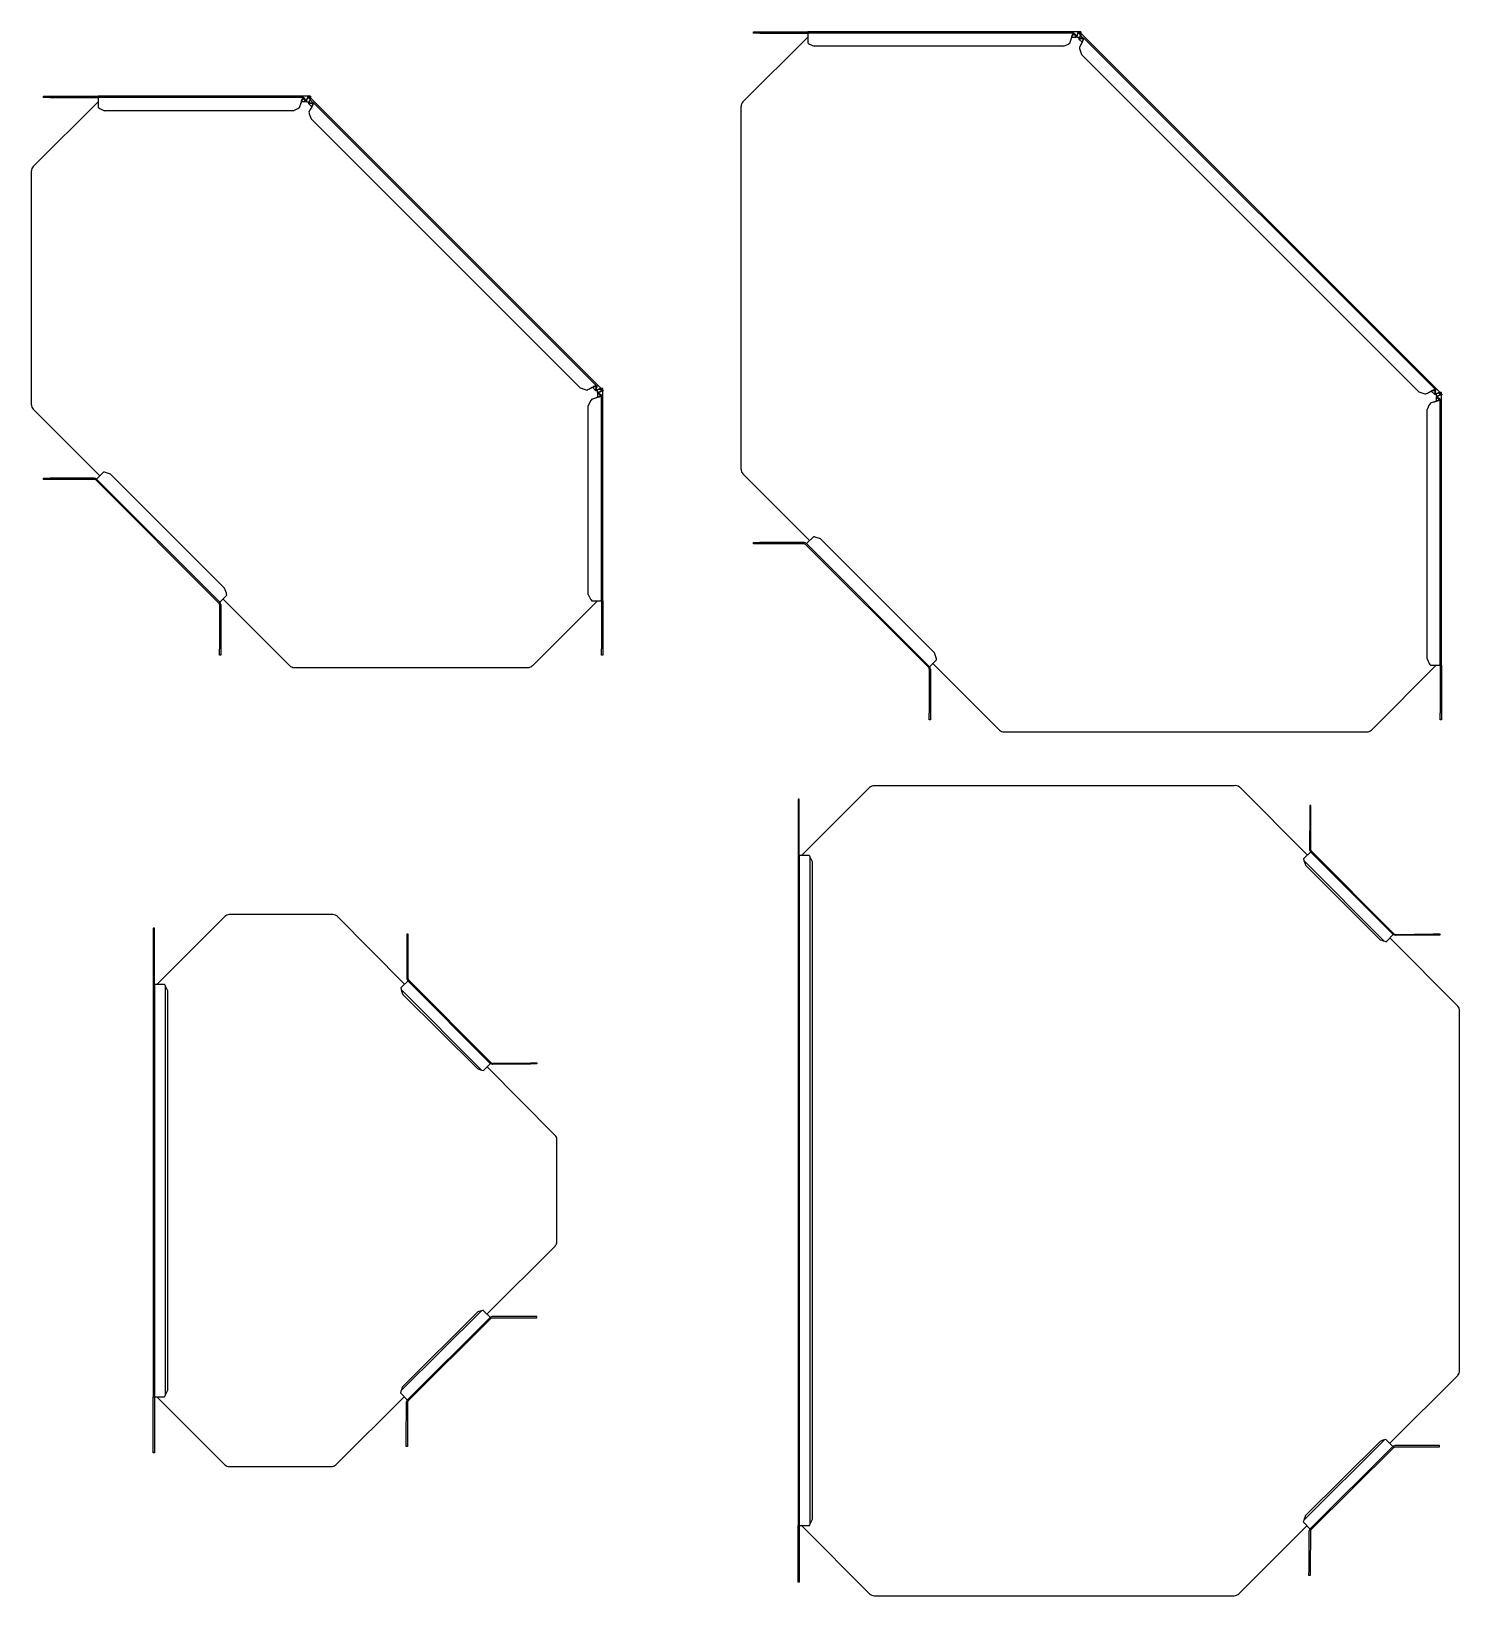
# Model space of a CAD drawing. Extents: x -0.6 to 61, y -51 to 0.5.
# Drawn here: x 8.06 to 19.13, y -26.14 to -14.01 of the extents above; entities that cross this region are included whole.
import ezdxf

# ---------------------------------------------------------------- set-up
doc = ezdxf.new("R2010")
doc.units = 0
doc.layers.add('EL_TRAY', color=1, linetype='Continuous', lineweight=25)

# ---------------------------------------------------------------- blocks, each defined once
blk = doc.blocks.new('EL_VL_YSP_300')
at = {"layer": 'EL_TRAY'}
for p, q in [((-2.848, 1.475), (-2.848, 1.485)), ((-2.848, 1.485), (-2.798, 1.485)), ((-2.798, 1.475), (-2.848, 1.475)), ((-2.798, 1.485), (-2.426, 1.485)), ((-2.798, 1.475), (-2.426, 1.475)), ((-0.798, 1.485), (-2.426, 1.485)), ((-0.835, 1.475), (-2.426, 1.475)), ((-2.426, 1.475), (-2.426, 1.399)), ((-0.828, 1.47), (-0.82, 1.457)), ((-0.828, 1.461), (-0.82, 1.448)), ((-0.796, 1.489), (-0.8, 1.485)), ((-0.798, 1.485), (-0.798, 1.475)), ((-0.781, 1.485), (-0.798, 1.485)), ((-0.781, 1.475), (-0.798, 1.475)), ((-0.797, 1.475), (-0.785, 1.463)), ((-0.796, 1.489), (-0.792, 1.485)), ((-0.785, 1.463), (-0.778, 1.471)), ((-0.785, 1.456), (-0.783, 1.458)), ((-0.764, 1.439), (-0.783, 1.458)), ((-0.782, 1.475), (-0.778, 1.471)), ((-0.781, 1.485), (-0.781, 1.475)), ((1.471, -0.778), (-0.778, 1.471)), ((-2.929, 0.941), (-2.426, 1.443)), ((-2.413, 1.39), (-2.376, 1.373)), ((-0.914, 1.373), (-2.376, 1.373)), ((-0.914, 1.373), (-0.877, 1.39)), ((-0.849, 1.444), (-0.815, 1.444)), ((-0.795, 1.429), (-0.771, 1.405)), ((-0.789, 1.348), (-0.775, 1.309)), ((-0.788, 1.429), (-0.773, 1.432)), ((-0.782, 1.435), (-0.767, 1.438)), ((1.437, -0.759), (-0.759, 1.437)), ((1.309, -0.775), (-0.775, 1.309)), ((-2.943, -0.906), (-2.943, 0.906)), ((1.309, -0.775), (1.348, -0.789)), ((1.405, -0.771), (1.429, -0.795)), ((1.432, -0.773), (1.429, -0.788)), ((1.438, -0.767), (1.435, -0.782)), ((1.444, -0.815), (1.444, -0.849)), ((1.448, -0.82), (1.461, -0.828)), ((1.457, -0.82), (1.47, -0.828)), ((1.471, -0.778), (1.463, -0.785)), ((1.463, -0.785), (1.475, -0.797)), ((1.471, -0.778), (1.475, -0.782)), ((1.485, -0.781), (1.475, -0.781)), ((1.475, -0.798), (1.475, -0.781)), ((1.485, -0.798), (1.475, -0.798)), ((1.475, -2.426), (1.475, -0.835)), ((1.485, -0.798), (1.485, -0.781)), ((1.485, -0.792), (1.489, -0.796)), ((1.489, -0.796), (1.485, -0.8)), ((1.485, -2.426), (1.485, -0.798)), ((-2.412, -1.458), (-2.929, -0.941)), ((1.39, -0.877), (1.373, -0.914)), ((1.373, -2.376), (1.373, -0.914)), ((-2.383, -1.429), (-2.437, -1.482)), ((-2.329, -1.445), (-2.368, -1.432)), ((-1.445, -2.329), (-2.329, -1.445)), ((-2.848, -1.485), (-2.848, -1.475)), ((-2.848, -1.475), (-2.798, -1.475)), ((-2.798, -1.485), (-2.848, -1.485)), ((-2.455, -1.475), (-2.798, -1.475)), ((-2.455, -1.485), (-2.798, -1.485)), ((-1.489, -2.444), (-2.444, -1.489)), ((-2.437, -1.482), (-1.482, -2.437)), ((-1.482, -2.437), (-1.429, -2.383)), ((-0.941, -2.929), (-1.458, -2.412)), ((-1.432, -2.368), (-1.445, -2.329)), ((1.373, -2.376), (1.39, -2.413)), ((-1.485, -2.455), (-1.485, -2.798)), ((-1.475, -2.455), (-1.475, -2.798)), ((1.443, -2.426), (0.941, -2.929)), ((1.399, -2.426), (1.475, -2.426)), ((1.475, -2.426), (1.475, -2.798)), ((1.485, -2.426), (1.485, -2.798)), ((-1.485, -2.848), (-1.485, -2.798)), ((-1.475, -2.848), (-1.485, -2.848)), ((-1.475, -2.798), (-1.475, -2.848)), ((1.475, -2.848), (1.475, -2.798)), ((1.485, -2.848), (1.475, -2.848)), ((1.485, -2.798), (1.485, -2.848)), ((-0.906, -2.943), (0.906, -2.943))]:
    blk.add_line(p, q, dxfattribs=at)
for centre, radius, start, end in [((-0.801, 1.467), 0.025, 241.6489, 293.309), ((-2.893, 0.906), 0.05, 135, 180), ((1.467, -0.801), 0.025, 155.9796, 208.0633), ((-2.893, -0.906), 0.05, 180, 225), ((-2.455, -1.5), 0.025, 45, 90), ((-2.455, -1.5), 0.015, 45, 90), ((-1.5, -2.455), 0.015, 360, 45), ((-1.5, -2.455), 0.025, 360, 45), ((-0.906, -2.893), 0.05, 225, 270), ((0.906, -2.893), 0.05, 270, 315)]:
    blk.add_arc(centre, radius, start, end, dxfattribs=at)
for points, knots in [([(-0.864, 1.399), (-0.863, 1.403), (-0.861, 1.408), (-0.858, 1.417), (-0.857, 1.422), (-0.854, 1.433), (-0.852, 1.438), (-0.849, 1.448), (-0.848, 1.453), (-0.845, 1.462), (-0.843, 1.465), (-0.84, 1.471), (-0.839, 1.473), (-0.836, 1.475), (-0.834, 1.475), (-0.831, 1.474), (-0.83, 1.472), (-0.828, 1.47)], [0, 0, 0, 0, 0.125, 0.125, 0.25, 0.25, 0.375, 0.375, 0.5, 0.5, 0.625, 0.625, 0.75, 0.75, 0.875, 0.875, 1, 1, 1, 1]), ([(-0.855, 1.43), (-0.854, 1.431), (-0.853, 1.435), (-0.851, 1.44), (-0.848, 1.446), (-0.846, 1.451), (-0.844, 1.456), (-0.842, 1.46), (-0.84, 1.463), (-0.837, 1.464), (-0.835, 1.465), (-0.833, 1.465), (-0.831, 1.464), (-0.829, 1.462), (-0.828, 1.461)], [0, 0, 0, 0, 0.061978, 0.147253, 0.232528, 0.317802, 0.403077, 0.488352, 0.573626, 0.658901, 0.744176, 0.829451, 0.914725, 1, 1, 1, 1]), ([(-0.82, 1.457), (-0.819, 1.455), (-0.817, 1.454), (-0.814, 1.454), (-0.813, 1.455), (-0.81, 1.458), (-0.809, 1.46), (-0.806, 1.465), (-0.805, 1.469), (-0.803, 1.472)], [0, 0, 0, 0, 0.25, 0.25, 0.5, 0.5, 0.75, 0.75, 1, 1, 1, 1]), ([(-0.82, 1.448), (-0.819, 1.446), (-0.817, 1.444), (-0.814, 1.444), (-0.813, 1.445), (-0.81, 1.449), (-0.809, 1.452), (-0.806, 1.46), (-0.805, 1.464), (-0.803, 1.469)], [0, 0, 0, 0, 0.25, 0.25, 0.5, 0.5, 0.75, 0.75, 1, 1, 1, 1]), ([(-0.803, 1.472), (-0.802, 1.476), (-0.801, 1.479), (-0.8, 1.484), (-0.799, 1.485), (-0.798, 1.485)], [0, 0, 0, 0, 0.5, 0.5, 1, 1, 1, 1]), ([(-0.803, 1.469), (-0.802, 1.471), (-0.801, 1.472), (-0.8, 1.474), (-0.799, 1.475), (-0.798, 1.475)], [0, 0, 0, 0, 0.5, 0.5, 1, 1, 1, 1]), ([(-0.785, 1.456), (-0.788, 1.451), (-0.79, 1.447), (-0.794, 1.439), (-0.795, 1.436), (-0.796, 1.431), (-0.795, 1.43), (-0.793, 1.428), (-0.791, 1.428), (-0.788, 1.429)], [0, 0, 0, 0, 0.25, 0.25, 0.5, 0.5, 0.75, 0.75, 1, 1, 1, 1]), ([(-0.784, 1.462), (-0.785, 1.463), (-0.786, 1.465), (-0.79, 1.469), (-0.793, 1.471), (-0.794, 1.473)], [0, 0, 0, 0, 0.228762, 0.59337, 1, 1, 1, 1]), ([(-0.783, 1.458), (-0.785, 1.454), (-0.786, 1.451), (-0.788, 1.445), (-0.789, 1.442), (-0.789, 1.438), (-0.788, 1.437), (-0.786, 1.435), (-0.784, 1.435), (-0.782, 1.435)], [0, 0, 0, 0, 0.25, 0.25, 0.5, 0.5, 0.75, 0.75, 1, 1, 1, 1]), ([(-0.785, 1.463), (-0.784, 1.463), (-0.784, 1.462), (-0.784, 1.459), (-0.785, 1.457), (-0.785, 1.456)], [0, 0, 0, 0, 0.5, 0.5, 1, 1, 1, 1]), ([(-0.778, 1.471), (-0.777, 1.47), (-0.778, 1.468), (-0.78, 1.464), (-0.781, 1.461), (-0.783, 1.458)], [0, 0, 0, 0, 0.5, 0.5, 1, 1, 1, 1]), ([(-0.767, 1.438), (-0.764, 1.439), (-0.762, 1.439), (-0.759, 1.438), (-0.758, 1.437), (-0.758, 1.433), (-0.758, 1.431), (-0.76, 1.424), (-0.761, 1.421), (-0.765, 1.413), (-0.768, 1.408), (-0.773, 1.399), (-0.775, 1.394), (-0.781, 1.385), (-0.783, 1.38), (-0.788, 1.371), (-0.79, 1.367), (-0.792, 1.363)], [0, 0, 0, 0, 0.125, 0.125, 0.25, 0.25, 0.375, 0.375, 0.5, 0.5, 0.625, 0.625, 0.75, 0.75, 0.875, 0.875, 1, 1, 1, 1]), ([(-0.773, 1.432), (-0.772, 1.432), (-0.77, 1.432), (-0.767, 1.432), (-0.766, 1.43), (-0.765, 1.428), (-0.764, 1.425), (-0.765, 1.422), (-0.766, 1.417), (-0.767, 1.413), (-0.77, 1.407), (-0.772, 1.402), (-0.775, 1.396), (-0.776, 1.393), (-0.777, 1.392)], [0, 0, 0, 0, 0.085271, 0.170542, 0.255812, 0.341083, 0.426354, 0.511625, 0.596895, 0.682166, 0.767437, 0.852708, 0.937978, 1, 1, 1, 1]), ([(1.363, -0.792), (1.367, -0.79), (1.371, -0.788), (1.38, -0.783), (1.385, -0.781), (1.394, -0.775), (1.399, -0.773), (1.408, -0.768), (1.413, -0.765), (1.421, -0.761), (1.424, -0.76), (1.431, -0.758), (1.433, -0.758), (1.437, -0.758), (1.438, -0.759), (1.439, -0.762), (1.439, -0.764), (1.438, -0.767)], [0, 0, 0, 0, 0.125, 0.125, 0.25, 0.25, 0.375, 0.375, 0.5, 0.5, 0.625, 0.625, 0.75, 0.75, 0.875, 0.875, 1, 1, 1, 1]), ([(1.392, -0.777), (1.393, -0.776), (1.396, -0.775), (1.402, -0.772), (1.407, -0.77), (1.413, -0.767), (1.417, -0.766), (1.422, -0.765), (1.425, -0.764), (1.428, -0.765), (1.43, -0.766), (1.432, -0.767), (1.432, -0.77), (1.432, -0.772), (1.432, -0.773)], [0, 0, 0, 0, 0.060327, 0.145752, 0.231177, 0.316601, 0.402026, 0.487451, 0.572876, 0.658301, 0.743726, 0.82915, 0.914575, 1, 1, 1, 1]), ([(1.47, -0.828), (1.472, -0.83), (1.474, -0.831), (1.475, -0.834), (1.475, -0.836), (1.473, -0.839), (1.471, -0.84), (1.465, -0.843), (1.462, -0.845), (1.453, -0.848), (1.448, -0.849), (1.438, -0.852), (1.433, -0.854), (1.422, -0.857), (1.417, -0.858), (1.408, -0.861), (1.403, -0.863), (1.399, -0.864)], [0, 0, 0, 0, 0.125, 0.125, 0.25, 0.25, 0.375, 0.375, 0.5, 0.5, 0.625, 0.625, 0.75, 0.75, 0.875, 0.875, 1, 1, 1, 1]), ([(1.429, -0.788), (1.428, -0.791), (1.428, -0.793), (1.43, -0.795), (1.431, -0.796), (1.436, -0.795), (1.439, -0.794), (1.447, -0.79), (1.451, -0.788), (1.456, -0.785)], [0, 0, 0, 0, 0.25, 0.25, 0.5, 0.5, 0.75, 0.75, 1, 1, 1, 1]), ([(1.461, -0.828), (1.462, -0.829), (1.464, -0.831), (1.465, -0.833), (1.465, -0.835), (1.464, -0.837), (1.463, -0.84), (1.46, -0.842), (1.456, -0.844), (1.451, -0.846), (1.446, -0.848), (1.44, -0.851), (1.435, -0.853), (1.432, -0.854), (1.43, -0.854)], [0, 0, 0, 0, 0.085425, 0.17085, 0.256274, 0.341699, 0.427124, 0.512549, 0.597974, 0.683399, 0.768823, 0.854248, 0.939673, 1, 1, 1, 1]), ([(1.435, -0.782), (1.435, -0.784), (1.435, -0.786), (1.437, -0.788), (1.438, -0.789), (1.442, -0.789), (1.445, -0.788), (1.451, -0.786), (1.454, -0.785), (1.458, -0.783)], [0, 0, 0, 0, 0.25, 0.25, 0.5, 0.5, 0.75, 0.75, 1, 1, 1, 1]), ([(1.469, -0.803), (1.464, -0.805), (1.46, -0.806), (1.452, -0.809), (1.449, -0.81), (1.445, -0.813), (1.444, -0.814), (1.444, -0.817), (1.446, -0.819), (1.448, -0.82)], [0, 0, 0, 0, 0.25, 0.25, 0.5, 0.5, 0.75, 0.75, 1, 1, 1, 1]), ([(1.472, -0.803), (1.469, -0.805), (1.465, -0.806), (1.46, -0.809), (1.458, -0.81), (1.455, -0.813), (1.454, -0.814), (1.454, -0.817), (1.455, -0.819), (1.457, -0.82)], [0, 0, 0, 0, 0.25, 0.25, 0.5, 0.5, 0.75, 0.75, 1, 1, 1, 1]), ([(1.456, -0.785), (1.457, -0.785), (1.459, -0.784), (1.462, -0.784), (1.463, -0.784), (1.463, -0.785)], [0, 0, 0, 0, 0.5, 0.5, 1, 1, 1, 1]), ([(1.458, -0.783), (1.461, -0.781), (1.464, -0.78), (1.468, -0.778), (1.47, -0.777), (1.471, -0.778)], [0, 0, 0, 0, 0.5, 0.5, 1, 1, 1, 1]), ([(1.473, -0.794), (1.472, -0.793), (1.47, -0.791), (1.467, -0.788), (1.464, -0.786), (1.463, -0.785), (1.462, -0.784)], [0, 0, 0, 0, 0.324029, 0.584351, 0.783002, 1, 1, 1, 1]), ([(1.475, -0.798), (1.475, -0.799), (1.474, -0.8), (1.472, -0.801), (1.471, -0.802), (1.469, -0.803)], [0, 0, 0, 0, 0.5, 0.5, 1, 1, 1, 1]), ([(1.485, -0.798), (1.485, -0.799), (1.484, -0.8), (1.479, -0.801), (1.476, -0.802), (1.472, -0.803)], [0, 0, 0, 0, 0.5, 0.5, 1, 1, 1, 1])]:
    blk.add_open_spline(points, degree=3, knots=knots, dxfattribs=at)
for points in [[(-2.426, 1.399), (-2.422, 1.396), (-2.418, 1.393), (-2.413, 1.39)], [(-0.877, 1.39), (-0.873, 1.393), (-0.868, 1.396), (-0.864, 1.399)], [(-0.792, 1.363), (-0.791, 1.358), (-0.79, 1.352), (-0.789, 1.348)], [(1.348, -0.789), (1.352, -0.79), (1.358, -0.791), (1.363, -0.792)], [(1.399, -0.864), (1.396, -0.868), (1.393, -0.873), (1.39, -0.877)], [(-2.368, -1.432), (-2.372, -1.43), (-2.378, -1.429), (-2.383, -1.429)], [(-1.429, -2.383), (-1.429, -2.378), (-1.43, -2.372), (-1.432, -2.368)], [(1.39, -2.413), (1.393, -2.418), (1.396, -2.422), (1.399, -2.426)]]:
    blk.add_open_spline(points, degree=3, dxfattribs=at)
blk = doc.blocks.new('EL_VL_YSP_400')
at = {"layer": 'EL_TRAY'}
for p, q in [((-3.429, 1.441), (-2.926, 1.943)), ((-3.348, 1.975), (-3.348, 1.985)), ((-3.348, 1.985), (-3.298, 1.985)), ((-3.298, 1.975), (-3.348, 1.975)), ((-3.298, 1.985), (-2.926, 1.985)), ((-3.298, 1.975), (-2.926, 1.975)), ((-0.828, 1.985), (-2.926, 1.985)), ((-0.865, 1.975), (-2.926, 1.975)), ((-2.926, 1.975), (-2.926, 1.899)), ((-0.88, 1.944), (-0.846, 1.944)), ((-0.859, 1.97), (-0.85, 1.957)), ((-0.859, 1.961), (-0.85, 1.948)), ((-0.827, 1.989), (-0.831, 1.985)), ((-0.828, 1.985), (-0.828, 1.975)), ((-0.811, 1.985), (-0.828, 1.985)), ((-0.811, 1.975), (-0.828, 1.975)), ((-0.827, 1.989), (-0.823, 1.985)), ((-0.827, 1.975), (-0.815, 1.963)), ((-0.816, 1.956), (-0.814, 1.958)), ((-0.815, 1.963), (-0.808, 1.971)), ((-0.795, 1.939), (-0.814, 1.958)), ((-0.813, 1.975), (-0.808, 1.971)), ((-0.811, 1.985), (-0.811, 1.975)), ((1.971, -0.808), (-0.808, 1.971)), ((-2.913, 1.89), (-2.876, 1.873)), ((-0.944, 1.873), (-2.876, 1.873)), ((-0.944, 1.873), (-0.907, 1.89)), ((-0.825, 1.929), (-0.801, 1.905)), ((-0.819, 1.929), (-0.804, 1.932)), ((-0.819, 1.848), (-0.805, 1.809)), ((-0.812, 1.935), (-0.797, 1.938)), ((1.937, -0.789), (-0.789, 1.937)), ((1.809, -0.805), (-0.805, 1.809)), ((-3.443, -1.406), (-3.443, 1.406)), ((1.809, -0.805), (1.848, -0.819)), ((1.905, -0.801), (1.929, -0.825)), ((1.932, -0.804), (1.929, -0.819)), ((1.938, -0.797), (1.935, -0.812)), ((1.944, -0.846), (1.944, -0.88)), ((1.971, -0.808), (1.963, -0.815)), ((1.963, -0.815), (1.975, -0.827)), ((1.971, -0.808), (1.975, -0.813)), ((1.985, -0.811), (1.975, -0.811)), ((1.975, -0.828), (1.975, -0.811)), ((1.985, -0.828), (1.975, -0.828)), ((1.985, -0.828), (1.985, -0.811)), ((1.985, -0.823), (1.989, -0.827)), ((1.989, -0.827), (1.985, -0.831)), ((1.985, -2.926), (1.985, -0.828)), ((1.89, -0.907), (1.873, -0.944)), ((1.873, -2.876), (1.873, -0.944)), ((1.948, -0.85), (1.961, -0.859)), ((1.957, -0.85), (1.97, -0.859)), ((1.975, -2.926), (1.975, -0.865)), ((-2.912, -1.958), (-3.429, -1.441)), ((-2.883, -1.929), (-2.937, -1.982)), ((-2.829, -1.945), (-2.868, -1.932)), ((-3.348, -1.985), (-3.348, -1.975)), ((-3.348, -1.975), (-3.298, -1.975)), ((-3.298, -1.985), (-3.348, -1.985)), ((-2.955, -1.975), (-3.298, -1.975)), ((-2.955, -1.985), (-3.298, -1.985)), ((-1.989, -2.944), (-2.944, -1.989)), ((-2.937, -1.982), (-1.982, -2.937)), ((-1.945, -2.829), (-2.829, -1.945)), ((-1.982, -2.937), (-1.929, -2.883)), ((-1.932, -2.868), (-1.945, -2.829)), ((1.873, -2.876), (1.89, -2.913)), ((-1.985, -2.955), (-1.985, -3.298)), ((-1.975, -2.955), (-1.975, -3.298)), ((-1.441, -3.429), (-1.958, -2.912)), ((1.943, -2.926), (1.441, -3.429)), ((1.899, -2.926), (1.975, -2.926)), ((1.975, -2.926), (1.975, -3.298)), ((1.985, -2.926), (1.985, -3.298)), ((-1.985, -3.348), (-1.985, -3.298)), ((-1.975, -3.348), (-1.985, -3.348)), ((-1.975, -3.298), (-1.975, -3.348)), ((1.975, -3.348), (1.975, -3.298)), ((1.985, -3.348), (1.975, -3.348)), ((1.985, -3.298), (1.985, -3.348)), ((-1.406, -3.443), (1.406, -3.443))]:
    blk.add_line(p, q, dxfattribs=at)
for centre, radius, start, end in [((-0.831, 1.967), 0.025, 241.6489, 293.309), ((-3.393, 1.406), 0.05, 135, 180), ((1.967, -0.831), 0.025, 155.9796, 208.0633), ((-3.393, -1.406), 0.05, 180, 225), ((-2.955, -2), 0.025, 45, 90), ((-2.955, -2), 0.015, 45, 90), ((-2, -2.955), 0.015, 360, 45), ((-2, -2.955), 0.025, 360, 45), ((-1.406, -3.393), 0.05, 225, 270), ((1.406, -3.393), 0.05, 270, 315)]:
    blk.add_arc(centre, radius, start, end, dxfattribs=at)
for points, knots in [([(-0.894, 1.899), (-0.893, 1.903), (-0.891, 1.908), (-0.888, 1.917), (-0.887, 1.922), (-0.884, 1.933), (-0.882, 1.938), (-0.88, 1.948), (-0.878, 1.953), (-0.875, 1.962), (-0.874, 1.965), (-0.871, 1.971), (-0.869, 1.973), (-0.866, 1.975), (-0.865, 1.975), (-0.862, 1.974), (-0.86, 1.972), (-0.859, 1.97)], [0, 0, 0, 0, 0.125, 0.125, 0.25, 0.25, 0.375, 0.375, 0.5, 0.5, 0.625, 0.625, 0.75, 0.75, 0.875, 0.875, 1, 1, 1, 1]), ([(-0.885, 1.93), (-0.884, 1.931), (-0.883, 1.935), (-0.881, 1.94), (-0.879, 1.946), (-0.877, 1.951), (-0.874, 1.956), (-0.872, 1.96), (-0.87, 1.963), (-0.868, 1.964), (-0.865, 1.965), (-0.863, 1.965), (-0.861, 1.964), (-0.86, 1.962), (-0.859, 1.961)], [0, 0, 0, 0, 0.061978, 0.147253, 0.232528, 0.317802, 0.403077, 0.488352, 0.573626, 0.658901, 0.744176, 0.829451, 0.914725, 1, 1, 1, 1]), ([(-0.85, 1.957), (-0.849, 1.955), (-0.847, 1.954), (-0.845, 1.954), (-0.843, 1.955), (-0.84, 1.958), (-0.839, 1.96), (-0.836, 1.965), (-0.835, 1.969), (-0.833, 1.972)], [0, 0, 0, 0, 0.25, 0.25, 0.5, 0.5, 0.75, 0.75, 1, 1, 1, 1]), ([(-0.85, 1.948), (-0.849, 1.946), (-0.847, 1.944), (-0.845, 1.944), (-0.843, 1.945), (-0.84, 1.949), (-0.839, 1.952), (-0.836, 1.96), (-0.835, 1.964), (-0.833, 1.969)], [0, 0, 0, 0, 0.25, 0.25, 0.5, 0.5, 0.75, 0.75, 1, 1, 1, 1]), ([(-0.833, 1.972), (-0.833, 1.976), (-0.832, 1.979), (-0.83, 1.984), (-0.829, 1.985), (-0.828, 1.985)], [0, 0, 0, 0, 0.5, 0.5, 1, 1, 1, 1]), ([(-0.833, 1.969), (-0.833, 1.971), (-0.832, 1.972), (-0.83, 1.974), (-0.829, 1.975), (-0.828, 1.975)], [0, 0, 0, 0, 0.5, 0.5, 1, 1, 1, 1]), ([(-0.816, 1.956), (-0.818, 1.951), (-0.82, 1.947), (-0.824, 1.939), (-0.825, 1.936), (-0.826, 1.931), (-0.826, 1.93), (-0.823, 1.928), (-0.821, 1.928), (-0.819, 1.929)], [0, 0, 0, 0, 0.25, 0.25, 0.5, 0.5, 0.75, 0.75, 1, 1, 1, 1]), ([(-0.815, 1.962), (-0.815, 1.963), (-0.817, 1.965), (-0.82, 1.969), (-0.823, 1.971), (-0.825, 1.973)], [0, 0, 0, 0, 0.228762, 0.59337, 1, 1, 1, 1]), ([(-0.814, 1.958), (-0.815, 1.954), (-0.817, 1.951), (-0.818, 1.945), (-0.819, 1.942), (-0.819, 1.938), (-0.819, 1.937), (-0.816, 1.935), (-0.815, 1.935), (-0.812, 1.935)], [0, 0, 0, 0, 0.25, 0.25, 0.5, 0.5, 0.75, 0.75, 1, 1, 1, 1]), ([(-0.815, 1.963), (-0.815, 1.963), (-0.814, 1.962), (-0.815, 1.959), (-0.815, 1.957), (-0.816, 1.956)], [0, 0, 0, 0, 0.5, 0.5, 1, 1, 1, 1]), ([(-0.808, 1.971), (-0.808, 1.97), (-0.808, 1.968), (-0.81, 1.964), (-0.812, 1.961), (-0.814, 1.958)], [0, 0, 0, 0, 0.5, 0.5, 1, 1, 1, 1]), ([(-0.797, 1.938), (-0.795, 1.939), (-0.792, 1.939), (-0.789, 1.938), (-0.788, 1.937), (-0.788, 1.933), (-0.788, 1.931), (-0.79, 1.924), (-0.792, 1.921), (-0.796, 1.913), (-0.798, 1.908), (-0.803, 1.899), (-0.806, 1.894), (-0.811, 1.885), (-0.814, 1.88), (-0.818, 1.871), (-0.821, 1.867), (-0.822, 1.863)], [0, 0, 0, 0, 0.125, 0.125, 0.25, 0.25, 0.375, 0.375, 0.5, 0.5, 0.625, 0.625, 0.75, 0.75, 0.875, 0.875, 1, 1, 1, 1]), ([(-0.804, 1.932), (-0.803, 1.932), (-0.8, 1.932), (-0.798, 1.932), (-0.796, 1.93), (-0.795, 1.928), (-0.795, 1.925), (-0.795, 1.922), (-0.796, 1.917), (-0.798, 1.913), (-0.8, 1.907), (-0.802, 1.902), (-0.805, 1.896), (-0.806, 1.893), (-0.807, 1.892)], [0, 0, 0, 0, 0.085271, 0.170542, 0.255812, 0.341083, 0.426354, 0.511625, 0.596895, 0.682166, 0.767437, 0.852708, 0.937978, 1, 1, 1, 1]), ([(1.863, -0.822), (1.867, -0.821), (1.871, -0.818), (1.88, -0.814), (1.885, -0.811), (1.894, -0.806), (1.899, -0.803), (1.908, -0.798), (1.913, -0.796), (1.921, -0.792), (1.924, -0.79), (1.931, -0.788), (1.933, -0.788), (1.937, -0.788), (1.938, -0.789), (1.939, -0.792), (1.939, -0.795), (1.938, -0.797)], [0, 0, 0, 0, 0.125, 0.125, 0.25, 0.25, 0.375, 0.375, 0.5, 0.5, 0.625, 0.625, 0.75, 0.75, 0.875, 0.875, 1, 1, 1, 1]), ([(1.892, -0.807), (1.893, -0.806), (1.896, -0.805), (1.902, -0.802), (1.907, -0.8), (1.913, -0.798), (1.917, -0.796), (1.922, -0.795), (1.925, -0.795), (1.928, -0.795), (1.93, -0.796), (1.932, -0.798), (1.932, -0.8), (1.932, -0.803), (1.932, -0.804)], [0, 0, 0, 0, 0.060327, 0.145752, 0.231177, 0.316601, 0.402026, 0.487451, 0.572876, 0.658301, 0.743726, 0.82915, 0.914575, 1, 1, 1, 1]), ([(1.929, -0.819), (1.928, -0.821), (1.928, -0.823), (1.93, -0.826), (1.931, -0.826), (1.936, -0.825), (1.939, -0.824), (1.947, -0.82), (1.951, -0.818), (1.956, -0.816)], [0, 0, 0, 0, 0.25, 0.25, 0.5, 0.5, 0.75, 0.75, 1, 1, 1, 1]), ([(1.935, -0.812), (1.935, -0.815), (1.935, -0.816), (1.937, -0.819), (1.938, -0.819), (1.942, -0.819), (1.945, -0.818), (1.951, -0.817), (1.954, -0.815), (1.958, -0.814)], [0, 0, 0, 0, 0.25, 0.25, 0.5, 0.5, 0.75, 0.75, 1, 1, 1, 1]), ([(1.969, -0.833), (1.964, -0.835), (1.96, -0.836), (1.952, -0.839), (1.949, -0.84), (1.945, -0.843), (1.944, -0.845), (1.944, -0.847), (1.946, -0.849), (1.948, -0.85)], [0, 0, 0, 0, 0.25, 0.25, 0.5, 0.5, 0.75, 0.75, 1, 1, 1, 1]), ([(1.972, -0.833), (1.969, -0.835), (1.965, -0.836), (1.96, -0.839), (1.958, -0.84), (1.955, -0.843), (1.954, -0.845), (1.954, -0.847), (1.955, -0.849), (1.957, -0.85)], [0, 0, 0, 0, 0.25, 0.25, 0.5, 0.5, 0.75, 0.75, 1, 1, 1, 1]), ([(1.956, -0.816), (1.957, -0.815), (1.959, -0.815), (1.962, -0.814), (1.963, -0.815), (1.963, -0.815)], [0, 0, 0, 0, 0.5, 0.5, 1, 1, 1, 1]), ([(1.958, -0.814), (1.961, -0.812), (1.964, -0.81), (1.968, -0.808), (1.97, -0.808), (1.971, -0.808)], [0, 0, 0, 0, 0.5, 0.5, 1, 1, 1, 1]), ([(1.973, -0.825), (1.972, -0.824), (1.97, -0.821), (1.967, -0.819), (1.964, -0.816), (1.963, -0.815), (1.962, -0.815)], [0, 0, 0, 0, 0.324029, 0.584351, 0.783002, 1, 1, 1, 1]), ([(1.975, -0.828), (1.975, -0.829), (1.974, -0.83), (1.972, -0.832), (1.971, -0.833), (1.969, -0.833)], [0, 0, 0, 0, 0.5, 0.5, 1, 1, 1, 1]), ([(1.985, -0.828), (1.985, -0.829), (1.984, -0.83), (1.979, -0.832), (1.976, -0.833), (1.972, -0.833)], [0, 0, 0, 0, 0.5, 0.5, 1, 1, 1, 1]), ([(1.97, -0.859), (1.972, -0.86), (1.974, -0.862), (1.975, -0.865), (1.975, -0.866), (1.973, -0.869), (1.971, -0.871), (1.965, -0.874), (1.962, -0.875), (1.953, -0.878), (1.948, -0.88), (1.938, -0.882), (1.933, -0.884), (1.922, -0.887), (1.917, -0.888), (1.908, -0.891), (1.903, -0.893), (1.899, -0.894)], [0, 0, 0, 0, 0.125, 0.125, 0.25, 0.25, 0.375, 0.375, 0.5, 0.5, 0.625, 0.625, 0.75, 0.75, 0.875, 0.875, 1, 1, 1, 1]), ([(1.961, -0.859), (1.962, -0.86), (1.964, -0.861), (1.965, -0.863), (1.965, -0.865), (1.964, -0.868), (1.963, -0.87), (1.96, -0.872), (1.956, -0.874), (1.951, -0.877), (1.946, -0.879), (1.94, -0.881), (1.935, -0.883), (1.932, -0.884), (1.93, -0.885)], [0, 0, 0, 0, 0.085425, 0.17085, 0.256274, 0.341699, 0.427124, 0.512549, 0.597974, 0.683399, 0.768823, 0.854248, 0.939673, 1, 1, 1, 1])]:
    blk.add_open_spline(points, degree=3, knots=knots, dxfattribs=at)
for points in [[(-2.926, 1.899), (-2.922, 1.896), (-2.918, 1.893), (-2.913, 1.89)], [(-0.907, 1.89), (-0.903, 1.893), (-0.899, 1.896), (-0.894, 1.899)], [(-0.822, 1.863), (-0.822, 1.858), (-0.821, 1.852), (-0.819, 1.848)], [(1.848, -0.819), (1.852, -0.821), (1.858, -0.822), (1.863, -0.822)], [(1.899, -0.894), (1.896, -0.899), (1.893, -0.903), (1.89, -0.907)], [(-2.868, -1.932), (-2.872, -1.93), (-2.878, -1.929), (-2.883, -1.929)], [(-1.929, -2.883), (-1.929, -2.878), (-1.93, -2.872), (-1.932, -2.868)], [(1.89, -2.913), (1.893, -2.918), (1.896, -2.922), (1.899, -2.926)]]:
    blk.add_open_spline(points, degree=3, dxfattribs=at)
blk = doc.blocks.new('EL_VL_YST_200')
at = {"layer": 'EL_TRAY'}
for p, q in [((-0.443, 2.127), (-0.97, 1.6)), ((0.382, 2.141), (-0.408, 2.141)), ((0.949, 1.603), (0.423, 2.131)), ((-0.988, 2.036), (-0.998, 2.036)), ((-0.998, 2.036), (-0.998, 1.6)), ((-0.988, 1.6), (-0.988, 2.036)), ((-0.912, 1.6), (-0.998, 1.6)), ((-0.998, 1.6), (-0.998, -1.596)), ((-0.988, 1.6), (-0.988, -1.596)), ((-0.886, 1.55), (-0.903, 1.587)), ((-0.903, -1.583), (-0.903, 1.587)), ((0.92, 1.574), (0.981, 1.634)), ((1.613, 0.986), (0.974, 1.628)), ((0.981, 1.634), (1.62, 0.993)), ((-0.886, -1.546), (-0.886, 1.55)), ((0.923, 1.56), (1.545, 0.936)), ((1.513, 0.947), (0.936, 1.522)), ((1.62, 0.993), (1.56, 0.932)), ((2.114, 0.432), (1.588, 0.961)), ((2.129, -0.393), (2.129, 0.397)), ((1.587, -0.956), (2.115, -0.43)), ((1.544, -0.931), (0.921, -1.552)), ((1.513, -0.942), (0.932, -1.519)), ((1.619, -0.988), (1.558, -0.927)), ((0.971, -1.621), (1.612, -0.981)), ((0.977, -1.628), (1.619, -0.988)), ((-0.903, -1.583), (-0.886, -1.546)), ((0.917, -1.567), (0.977, -1.628)), ((-0.998, -1.596), (-0.912, -1.596)), ((-0.998, -2.032), (-0.998, -1.596)), ((-0.988, -1.596), (-0.988, -2.032)), ((-0.971, -1.596), (-0.443, -2.124)), ((0.417, -2.124), (0.946, -1.596)), ((-0.988, -2.032), (-0.998, -2.032)), ((-0.408, -2.138), (0.382, -2.138))]:
    blk.add_line(p, q, dxfattribs=at)
for points in [[(0.981, 1.634), (0.976, 1.645), (0.977, 1.939), (0.977, 1.989), (0.967, 1.989), (0.967, 1.939), (0.967, 1.645), (0.974, 1.628)], [(1.62, 0.993), (1.631, 0.989), (1.925, 0.992), (1.975, 0.993), (1.975, 0.983), (1.925, 0.982), (1.631, 0.979), (1.613, 0.986)], [(1.619, -0.988), (1.629, -0.984), (1.923, -0.984), (1.973, -0.985), (1.973, -0.975), (1.923, -0.974), (1.629, -0.974), (1.612, -0.981)], [(0.977, -1.628), (0.973, -1.638), (0.972, -1.932), (0.972, -1.982), (0.962, -1.982), (0.962, -1.932), (0.963, -1.638), (0.971, -1.621)]]:
    blk.add_lwpolyline(points, dxfattribs=at)
for centre, radius, start, end in [((-0.408, 2.091), 0.05, 90.0004, 135.0003), ((0.392, 2.092), 0.05, 51.594, 101.3379), ((-0.936, 1.574), 0.0349, 21.2132, 47.2206), ((1.209, 1.636), 0.296, 192.0638, 202.5742), ((1.637, 1.25), 0.327, 247.7911, 256.4189), ((2.079, 0.397), 0.05, 0.0585, 45.0414), ((2.079, -0.394), 0.05, 315, 2.0383), ((1.636, -1.244), 0.327, 103.913, 112.2087), ((1.206, -1.633), 0.296, 157.4049, 166.9917), ((-0.936, -1.57), 0.0349, 312.7777, 338.7855), ((-0.408, -2.088), 0.05, 225, 270.1599), ((0.382, -2.088), 0.05, 270.0001, 315.0001)]:
    blk.add_arc(centre, radius, start, end, dxfattribs=at)
blk = doc.blocks.new('EL_VL_YST_400')
at = {"layer": 'EL_TRAY'}
for p, q in [((-1.992, 3.036), (-2.002, 3.036)), ((-2.002, 3.036), (-2.002, 2.599)), ((-1.992, 2.599), (-1.992, 3.036)), ((-1.447, 3.126), (-1.974, 2.599)), ((1.378, 3.14), (-1.412, 3.14)), ((1.945, 2.602), (1.419, 3.131)), ((-1.916, 2.599), (-2.002, 2.599)), ((-2.002, 2.599), (-2.002, -2.596)), ((-1.992, 2.599), (-1.992, -2.596)), ((-1.89, 2.549), (-1.907, 2.586)), ((-1.907, -2.583), (-1.907, 2.586)), ((-1.89, -2.546), (-1.89, 2.549)), ((1.916, 2.573), (1.976, 2.634)), ((1.919, 2.559), (2.541, 1.935)), ((2.609, 1.986), (1.97, 2.627)), ((1.976, 2.634), (2.616, 1.992)), ((2.509, 1.946), (1.932, 2.521)), ((2.616, 1.992), (2.556, 1.931)), ((3.11, 1.432), (2.584, 1.96)), ((3.125, -1.393), (3.125, 1.396)), ((2.583, -1.957), (3.11, -1.431)), ((2.54, -1.932), (1.917, -2.553)), ((2.614, -1.989), (2.554, -1.928)), ((2.509, -1.943), (1.928, -2.52)), ((1.967, -2.621), (2.608, -1.982)), ((1.973, -2.628), (2.614, -1.989)), ((-1.907, -2.583), (-1.89, -2.546)), ((-2.002, -2.596), (-1.916, -2.596)), ((-2.002, -3.033), (-2.002, -2.596)), ((-1.992, -2.596), (-1.992, -3.033)), ((-1.975, -2.596), (-1.447, -3.124)), ((1.413, -3.124), (1.942, -2.597)), ((1.913, -2.567), (1.973, -2.628)), ((-1.992, -3.033), (-2.002, -3.033)), ((-1.412, -3.139), (1.378, -3.139))]:
    blk.add_line(p, q, dxfattribs=at)
for points in [[(1.976, 2.634), (1.972, 2.644), (1.973, 2.938), (1.973, 2.988), (1.963, 2.988), (1.963, 2.938), (1.962, 2.645), (1.97, 2.627)], [(2.616, 1.992), (2.627, 1.988), (2.921, 1.991), (2.971, 1.992), (2.971, 1.982), (2.921, 1.981), (2.627, 1.978), (2.609, 1.986)], [(2.614, -1.989), (2.625, -1.984), (2.919, -1.985), (2.969, -1.985), (2.969, -1.975), (2.919, -1.975), (2.625, -1.975), (2.608, -1.982)], [(1.973, -2.628), (1.969, -2.639), (1.968, -2.933), (1.967, -2.983), (1.957, -2.983), (1.958, -2.933), (1.959, -2.639), (1.967, -2.621)]]:
    blk.add_lwpolyline(points, dxfattribs=at)
for centre, radius, start, end in [((-1.412, 3.09), 0.05, 90.0004, 135.0003), ((1.388, 3.091), 0.05, 51.594, 101.3379), ((-1.94, 2.574), 0.0349, 21.2132, 47.2206), ((2.205, 2.635), 0.296, 192.0638, 202.5742), ((2.633, 2.249), 0.327, 247.7911, 256.4189), ((3.075, 1.396), 0.05, 0.0585, 45.0414), ((3.075, -1.395), 0.05, 315, 2.0383), ((2.632, -2.245), 0.327, 103.913, 112.2087), ((2.202, -2.634), 0.296, 157.4049, 166.9917), ((-1.94, -2.571), 0.0349, 312.7777, 338.7855), ((-1.412, -3.089), 0.05, 225, 270.1599), ((1.378, -3.089), 0.05, 270.0001, 315.0001)]:
    blk.add_arc(centre, radius, start, end, dxfattribs=at)

msp = doc.modelspace()

# ---------------------------------------------------------------- block references
for name, p in [('EL_VL_YSP_400', (17, -16)), ('EL_VL_YSP_300', (11, -16)), ('EL_VL_YST_400', (16, -23)), ('EL_VL_YST_200', (10, -23))]:
    msp.add_blockref(name, p)

doc.saveas('drawing.dxf')
